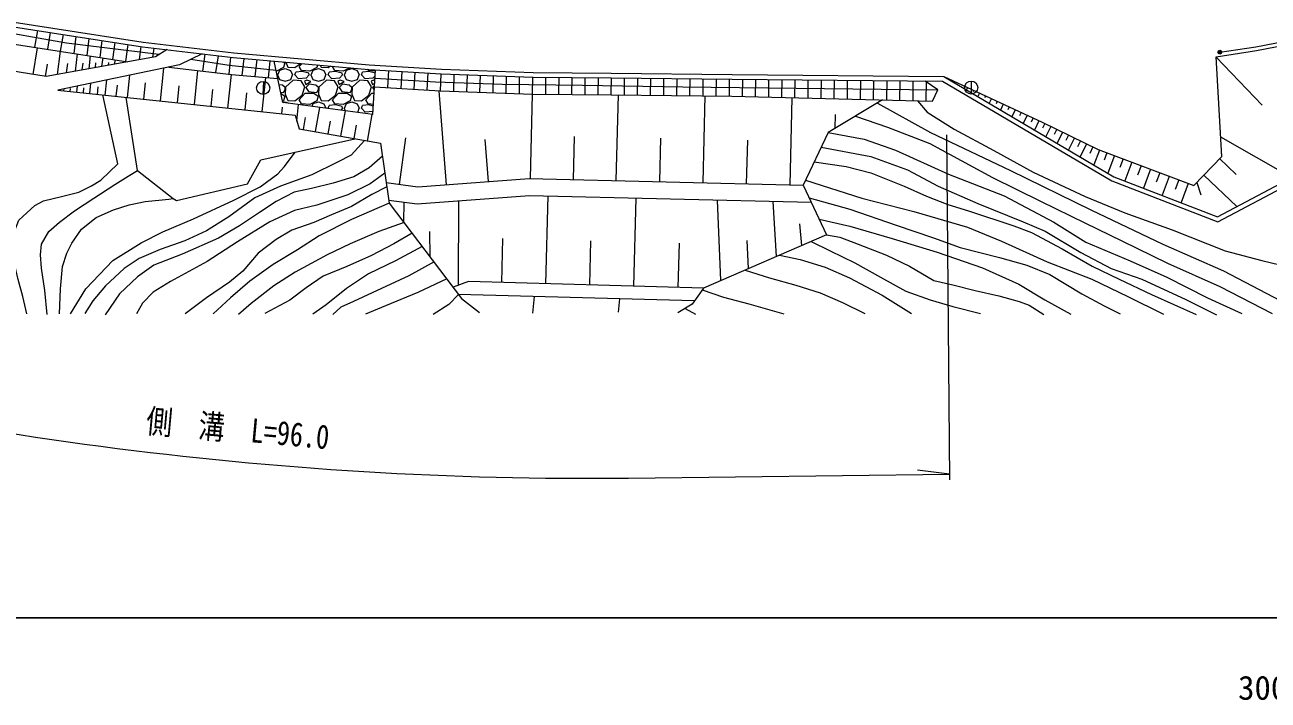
# Model space of a CAD drawing. Units: millimetres at full size, sheet at 1:1000; details may follow other scales. Extents: x 40000 to 680000, y 20000 to 380000.
# Drawn here: x 272257 to 367014, y 198715 to 250200 of the extents above; entities that cross this region are included whole.
import ezdxf
from ezdxf.enums import TextEntityAlignment as Align

# ---------------------------------------------------------------- set-up
doc = ezdxf.new("R2010")
doc.units = ezdxf.units.MM
doc.header["$LTSCALE"] = 1000
for name, color, linetype, lineweight in [('M-BGD', 7, 'Continuous', 13), ('M-STR-HTXT', 7, 'Continuous', 13), ('M-TTL-BAND', 7, 'Continuous', 25)]:
    doc.layers.add(name, color=color, linetype=linetype, lineweight=lineweight)
doc.styles.add('ＭＳ ゴシック', font='')
doc.styles.get('ＭＳ ゴシック').set_extended_font_data('MS Gothic')

msp = doc.modelspace()

# ---------------------------------------------------------------- hatches: boundary and pattern name
at = {"layer": 'M-BGD'}
msp.add_hatch(color=256, dxfattribs=at).paths.add_polyline_path([(363187, 248090, -1), (363481, 248147, -0.41421), (363363, 247971, -0.41421)])

# ---------------------------------------------------------------- linework, layer by layer
for p, q in [((273008, 248490), (273233, 249771)), ((273997, 248337), (274221, 249618)), ((274985, 248184), (275210, 249465)), ((276007, 248025), (276169, 249316)), ((272901, 246421), (273226, 248457)), ((276996, 247872), (277157, 249163)), ((277984, 247719), (278146, 249009)), ((278973, 247566), (279135, 248856)), ((279961, 247412), (280123, 248703)), ((280987, 247552), (281112, 248550)), ((282018, 247739), (282104, 248427)), ((274753, 246424), (274985, 248184)), ((276126, 246672), (276272, 247984)), ((277146, 246857), (277257, 247832)), ((278130, 247035), (278212, 247684)), ((278622, 247124), (278651, 247336)), ((279114, 247213), (279146, 247539)), ((285983, 247966), (285783, 246681)), ((286977, 247848), (286777, 246563)), ((287941, 247734), (287803, 246441)), ((288937, 247641), (288799, 246348)), ((289933, 247554), (289795, 246261)), ((290929, 247467), (290792, 246174)), ((291925, 244282), (291265, 247437)), ((291955, 247377), (292075, 247294)), ((292136, 247361), (292303, 246964)), ((363052, 247740), (366554, 244077)), ((273828, 246273), (273976, 247201)), ((275439, 246548), (275522, 247257)), ((276636, 246765), (276692, 247283)), ((277638, 246946), (277677, 247299)), ((282586, 244400), (282849, 246909)), ((285179, 244127), (285452, 246720)), ((287738, 243858), (288007, 246417)), ((291440, 246659), (291427, 246660)), ((291973, 246939), (291440, 246659)), ((291516, 246380), (291668, 246024)), ((291541, 246380), (291694, 246736)), ((291694, 246736), (292100, 246863)), ((292075, 247294), (291973, 246939)), ((292100, 246863), (292506, 246710)), ((292303, 246964), (292837, 246939)), ((292506, 246710), (292659, 246380)), ((292532, 246024), (292659, 246380)), ((292837, 246939), (293257, 247264)), ((292837, 246380), (292913, 246583)), ((293116, 246075), (292837, 246380)), ((293395, 246634), (292913, 246583)), ((293167, 247015), (293381, 247253)), ((293345, 246710), (293167, 247015)), ((293980, 246659), (293345, 246710)), ((293903, 246507), (293395, 246634)), ((293929, 246380), (293700, 246126)), ((293929, 246380), (293903, 246507)), ((294513, 246939), (293980, 246659)), ((294056, 246380), (294208, 246024)), ((294081, 246380), (294234, 246736)), ((294234, 246736), (294640, 246863)), ((294573, 247149), (294513, 246939)), ((294640, 246863), (295046, 246710)), ((294773, 247131), (294843, 246964)), ((294843, 246964), (295377, 246939)), ((295046, 246710), (295199, 246380)), ((295072, 246024), (295199, 246380)), ((295377, 246939), (295539, 247064)), ((295377, 246380), (295453, 246583)), ((295656, 246075), (295377, 246380)), ((295935, 246634), (295453, 246583)), ((295707, 247015), (295736, 247047)), ((295885, 246710), (295707, 247015)), ((296520, 246659), (295885, 246710)), ((296443, 246507), (295935, 246634)), ((296469, 246380), (296240, 246126)), ((296469, 246380), (296443, 246507)), ((297042, 246933), (296520, 246659)), ((296596, 246380), (296748, 246024)), ((296621, 246380), (296774, 246736)), ((296774, 246736), (297180, 246863)), ((297180, 246863), (297586, 246710)), ((297586, 246710), (297739, 246380)), ((297612, 246024), (297739, 246380)), ((297917, 246380), (297993, 246583)), ((298196, 246075), (297917, 246380)), ((298475, 246634), (297993, 246583)), ((298425, 246710), (298362, 246818)), ((298979, 246666), (298425, 246710)), ((298969, 246510), (298475, 246634)), ((298776, 243366), (298986, 246777)), ((299981, 246716), (299907, 245418)), ((300979, 246654), (300905, 245356)), ((301977, 246593), (301903, 245295)), ((302976, 246531), (302901, 245233)), ((303961, 246471), (303913, 245171)), ((304960, 246435), (304913, 245136)), ((305960, 246400), (305912, 245101)), ((276219, 245068), (276268, 245536)), ((277213, 244964), (277296, 245750)), ((277792, 244903), (277853, 245482)), ((278371, 244842), (278493, 246000)), ((279223, 244753), (279313, 245605)), ((280076, 244663), (280255, 246368)), ((281331, 244531), (281463, 245786)), ((283882, 244263), (284019, 245560)), ((290342, 243585), (290616, 246189)), ((290437, 245890), (290400, 244891)), ((291897, 245593), (291643, 245631)), ((291668, 246024), (292100, 245897)), ((292100, 245415), (291897, 245593)), ((292100, 245897), (292532, 246024)), ((292125, 245440), (292100, 244907)), ((292710, 245974), (292125, 245440)), ((293319, 245923), (292710, 245974)), ((293700, 246126), (293116, 246075)), ((293599, 245466), (293319, 245923)), ((293395, 244831), (293599, 245466)), ((293751, 245974), (293573, 245897)), ((293573, 245897), (293675, 245643)), ((293675, 245643), (294056, 245872)), ((293929, 245669), (293675, 245415)), ((294056, 245872), (293751, 245974)), ((294437, 245593), (293929, 245669)), ((294208, 246024), (294640, 245897)), ((294640, 245415), (294437, 245593)), ((294640, 245897), (295072, 246024)), ((294665, 245440), (294640, 244907)), ((295250, 245974), (294665, 245440)), ((295859, 245923), (295250, 245974)), ((296240, 246126), (295656, 246075)), ((296139, 245466), (295859, 245923)), ((295935, 244831), (296139, 245466)), ((296291, 245974), (296113, 245897)), ((296113, 245897), (296215, 245643)), ((296215, 245643), (296596, 245872)), ((296469, 245669), (296215, 245415)), ((296596, 245872), (296291, 245974)), ((296977, 245593), (296469, 245669)), ((296748, 246024), (297180, 245897)), ((297180, 245415), (296977, 245593)), ((297180, 245897), (297612, 246024)), ((297205, 245440), (297180, 244907)), ((297790, 245974), (297205, 245440)), ((298399, 245923), (297790, 245974)), ((298780, 246126), (298196, 246075)), ((298679, 245466), (298399, 245923)), ((298475, 244831), (298679, 245466)), ((298831, 245974), (298653, 245897)), ((298653, 245897), (298755, 245643)), ((298755, 245643), (298922, 245744)), ((298912, 245572), (298755, 245415)), ((298958, 246324), (298780, 246126)), ((298934, 245939), (298831, 245974)), ((306959, 246365), (306911, 245065)), ((307958, 246329), (307911, 245030)), ((308944, 246295), (308926, 244995)), ((309943, 246260), (309925, 244959)), ((310943, 246224), (310925, 244924)), ((311943, 246215), (311925, 244915)), ((312943, 246207), (312925, 244907)), ((313943, 246198), (313925, 244898)), ((314943, 246190), (314924, 244890)), ((315943, 246182), (315924, 244882)), ((316943, 246174), (316924, 244874)), ((317943, 246162), (317924, 244862)), ((318943, 246150), (318924, 244850)), ((319943, 246138), (319924, 244838)), ((320943, 246126), (320924, 244826)), ((321943, 246114), (321924, 244814)), ((322941, 246102), (322925, 244802)), ((323941, 246090), (323925, 244790)), ((324941, 246078), (324925, 244778)), ((325941, 246066), (325925, 244766)), ((326941, 246055), (326925, 244743)), ((327941, 246046), (327925, 244718)), ((328941, 246036), (328925, 244693)), ((329941, 246026), (329924, 244668)), ((330941, 246016), (330924, 244643)), ((331941, 246007), (331924, 244618)), ((332941, 245997), (332924, 244592)), ((333941, 245987), (333923, 244567)), ((334941, 245977), (334923, 244542)), ((335940, 245968), (335923, 244517)), ((336940, 245958), (336923, 244492)), ((337940, 245948), (337922, 244467)), ((338940, 245938), (338922, 244442)), ((339940, 245929), (339922, 244417)), ((340940, 245919), (340922, 244391)), ((344385, 245915), (344385, 244915)), ((275224, 245173), (275240, 245321)), ((275721, 245121), (275746, 245354)), ((276716, 245016), (276757, 245409)), ((279330, 239617), (278195, 244861)), ((280841, 239106), (279969, 244674)), ((286458, 243993), (286593, 245272)), ((289040, 243721), (289177, 245024)), ((291762, 245059), (291973, 245034)), ((291784, 244956), (292075, 244754)), ((291973, 245034), (292100, 245262)), ((292075, 244754), (291973, 244399)), ((292100, 245262), (292100, 245415)), ((292100, 244907), (292303, 244424)), ((292837, 244399), (293395, 244831)), ((293167, 244475), (293624, 244983)), ((293345, 244170), (293167, 244475)), ((293624, 244983), (294284, 244983)), ((293675, 245415), (293878, 245110)), ((293878, 245110), (294513, 245034)), ((294284, 244983), (294615, 244754)), ((294513, 245034), (294640, 245262)), ((294615, 244754), (294513, 244399)), ((294640, 245262), (294640, 245415)), ((294640, 244907), (294843, 244424)), ((295377, 244399), (295935, 244831)), ((295707, 244475), (296164, 244983)), ((295885, 244170), (295707, 244475)), ((296164, 244983), (296824, 244983)), ((296215, 245415), (296418, 245110)), ((296418, 245110), (297053, 245034)), ((296824, 244983), (297155, 244754)), ((297053, 245034), (297180, 245262)), ((297155, 244754), (297053, 244399)), ((297180, 245262), (297180, 245415)), ((297180, 244907), (297383, 244424)), ((297917, 244399), (298475, 244831)), ((298247, 244475), (298704, 244983)), ((298425, 244170), (298247, 244475)), ((298704, 244983), (298875, 244983)), ((298755, 245415), (298890, 245213)), ((304385, 238016), (303841, 245175)), ((310799, 238492), (310956, 244923)), ((317333, 238333), (317492, 244867)), ((323948, 238172), (324109, 244787)), ((330584, 238011), (330746, 244647)), ((344105, 245415), (344022, 245237)), ((344559, 245205), (344517, 245116)), ((345012, 244995), (344888, 244727)), ((345466, 244785), (345404, 244651)), ((345920, 244575), (345755, 244218)), ((291832, 243428), (291883, 243913)), ((291973, 244399), (291908, 244365)), ((298776, 243366), (291925, 244282)), ((291956, 244277), (292100, 244323)), ((292100, 244323), (292367, 244222)), ((292303, 244424), (292837, 244399)), ((292991, 242870), (293106, 244124)), ((293980, 244119), (293345, 244170)), ((293395, 244094), (293358, 244090)), ((293472, 244075), (293395, 244094)), ((294513, 244399), (293980, 244119)), ((294143, 243985), (294234, 244196)), ((294234, 244196), (294640, 244323)), ((294414, 242058), (294746, 243905)), ((294640, 244323), (295046, 244170)), ((294843, 244424), (295377, 244399)), ((295046, 244170), (295197, 243844)), ((295377, 243840), (295453, 244043)), ((295397, 243818), (295377, 243840)), ((295935, 244094), (295453, 244043)), ((296520, 244119), (295885, 244170)), ((296443, 243967), (295935, 244094)), ((296469, 243840), (296336, 243692)), ((296348, 241710), (296696, 243644)), ((296469, 243840), (296443, 243967)), ((297053, 244399), (296520, 244119)), ((296596, 243840), (296679, 243646)), ((296621, 243840), (296774, 244196)), ((296774, 244196), (297180, 244323)), ((297180, 244323), (297586, 244170)), ((297383, 244424), (297917, 244399)), ((297586, 244170), (297739, 243840)), ((297624, 243520), (297739, 243840)), ((297917, 243840), (297993, 244043)), ((298196, 243535), (297917, 243840)), ((298475, 244094), (297993, 244043)), ((298780, 243586), (298196, 243535)), ((298823, 244138), (298425, 244170)), ((298815, 244009), (298475, 244094)), ((298790, 243597), (298780, 243586)), ((346374, 244365), (346291, 244186)), ((346827, 244155), (346621, 243708)), ((347281, 243944), (347178, 243721)), ((347735, 243734), (347487, 243199)), ((293490, 242224), (293656, 243147)), ((295381, 241884), (295555, 242851)), ((298374, 241345), (298739, 243371)), ((298779, 243411), (298698, 243376)), ((334009, 242308), (334034, 243359)), ((348188, 243524), (348064, 243257)), ((348642, 243314), (348353, 242689)), ((349096, 243104), (348951, 242792)), ((349550, 242894), (349219, 242180)), ((350001, 242679), (349828, 242326)), ((297361, 241527), (297543, 242540)), ((314066, 238413), (314145, 241680)), ((350450, 242460), (350069, 241680)), ((350899, 242240), (350709, 241850)), ((351349, 242020), (350934, 241171)), ((351798, 241801), (351590, 241376)), ((363396, 241670), (368821, 238566)), ((300814, 238041), (301300, 241598)), ((307592, 238260), (307348, 241467)), ((320640, 238253), (320721, 241560)), ((327266, 238092), (327347, 241410)), ((352247, 241581), (351798, 240663)), ((352706, 241357), (352482, 240898)), ((353166, 241132), (352682, 240143)), ((353660, 240891), (353419, 240396)), ((354159, 240659), (353732, 239525)), ((354726, 240445), (354512, 239878)), ((355293, 240231), (354791, 238902)), ((355957, 239981), (355706, 239316)), ((363316, 240003), (364572, 238804)), ((356622, 239730), (356085, 238306)), ((357333, 239461), (357065, 238749)), ((358045, 239193), (357504, 237757)), ((358763, 238922), (358492, 238204)), ((359481, 238651), (358935, 237203)), ((360205, 238378), (359932, 237654)), ((360929, 238105), (360378, 236644)), ((361579, 238182), (361875, 237235)), ((362118, 238747), (364630, 236350)), ((311951, 230466), (312138, 237160)), ((318668, 230279), (318856, 236996)), ((301138, 235153), (301157, 236682)), ((305305, 230356), (305330, 236784)), ((325300, 230706), (325055, 236845)), ((329541, 232539), (329291, 236742)), ((331466, 233370), (331333, 235041)), ((303148, 232507), (303125, 234448)), ((308604, 230560), (308698, 233907)), ((315310, 230373), (315404, 233731)), ((322043, 230184), (322138, 233559)), ((327421, 231622), (327306, 233772)), ((323279, 229149), (305317, 229651)), ((310967, 228207), (311099, 229490)), ((317574, 229309), (317478, 228293)), ((322572, 228581), (323374, 228134))]:
    msp.add_line(p, q, dxfattribs=at)
for points in [[(192600, 273329), (229255, 260585), (232685, 258656), (239002, 255911), (244529, 254153), (245985, 255855), (258429, 252788), (271051, 250109), (281234, 248531), (288143, 247710), (298468, 246809), (303983, 246469), (310999, 246222), (316944, 246174), (326153, 246063), (342193, 245907), (355113, 238307), (363177, 235186), (374720, 241288), (379619, 242622), (394168, 241486)], [(363050, 247772), (366123, 248234), (370610, 249099), (377262, 250410), (381426, 251376), (383866, 252040), (389620, 253834), (394431, 255521), (398215, 256812), (400832, 257992), (409617, 262108), (415449, 265233)], [(363334, 248118), (366072, 248529), (370553, 249394), (377199, 250703), (381353, 251667), (383782, 252328), (389526, 254119), (394333, 255805), (398105, 257091), (400707, 258265), (409482, 262376), (414459, 265043)], [(245860, 256246), (258507, 253130), (271115, 250454), (281281, 248877), (288179, 248058), (298494, 247158), (304000, 246819), (311007, 246572), (316948, 246524), (326157, 246413), (342290, 246256)], [(282468, 247930), (275429, 248812), (269080, 249926), (265609, 250642), (260255, 251864), (246766, 254993)], [(247547, 254131), (258139, 251521), (270817, 248830), (280098, 247391)], [(283090, 248310), (282214, 247774), (273878, 246266), (260400, 248413), (258690, 249753), (251325, 252061), (249537, 253030), (247547, 254131)], [(285768, 247992), (284053, 247161), (274761, 245222), (292851, 243321), (293174, 242281), (299358, 241168), (300034, 236605), (305548, 229348), (306911, 228264)], [(284911, 247576), (287831, 247122), (291411, 246741)], [(342290, 246256), (349783, 242786), (354052, 240699), (361353, 237945), (363481, 240175), (363050, 247772)], [(283217, 246986), (288010, 246416), (291543, 246108)], [(298906, 245479), (303920, 245171), (310971, 244923), (316931, 244874), (326139, 244763), (341432, 244379)], [(298946, 246128), (303564, 245864), (308623, 245679), (314757, 245595), (322405, 245485), (341847, 245250)], [(341432, 244379), (341847, 245250), (340868, 245920)], [(342290, 246256), (355266, 238623), (363155, 235570), (374590, 241616), (379586, 242976), (394270, 241830)], [(337630, 244474), (333481, 241992), (331584, 237987), (333362, 234190), (323968, 230130), (323114, 228915), (322029, 228247)], [(337240, 244241), (341284, 242002), (347374, 239108), (353489, 236105), (358983, 233488), (363609, 231436), (369571, 228329)], [(340299, 244407), (341039, 243552), (343087, 242245), (346113, 240621), (349115, 238980), (353066, 237105), (356095, 235861), (359689, 234580), (363749, 232978), (366523, 232239), (369802, 231459), (372894, 230614)], [(335555, 243233), (338003, 242405), (341218, 241149), (346009, 238575), (349654, 236759), (353103, 235078), (355871, 233737), (359345, 232032), (363327, 230245), (367331, 228202)], [(333481, 241992), (336234, 241487), (338619, 240635), (342644, 238827), (346884, 237164), (350674, 235164), (353123, 233632), (356509, 232206), (359303, 230969), (362391, 229394), (365010, 228181)], [(298146, 241386), (297120, 240268), (296089, 239720), (294138, 238778), (291748, 237901), (289775, 237025), (287800, 235552), (286112, 234500), (284445, 233733), (282560, 233076), (280980, 232394), (279818, 231627), (278392, 230310), (277449, 229170), (276835, 228185)], [(280841, 239106), (283548, 236962), (283802, 236801), (289214, 238080), (290229, 239897), (297415, 241518)], [(332953, 240877), (336723, 240166), (339534, 239145), (341855, 237911), (344878, 236591), (348349, 235187), (350010, 234464), (352736, 232846), (355057, 231633), (357385, 230800), (360750, 229267), (363071, 228097)], [(275723, 228175), (276892, 230075), (278953, 232226), (281129, 233577), (282781, 234428), (285117, 235412), (288187, 236831), (290203, 237839), (291534, 238850), (292038, 239399), (292849, 240488)], [(299502, 240196), (298505, 239302), (297321, 238601), (295742, 238141), (294098, 237725), (292782, 237440), (291401, 236739), (290151, 235885), (288616, 234877), (287016, 233935), (284253, 232708), (282083, 231875), (280833, 230999), (279470, 229701), (278374, 228101)], [(332425, 239763), (334854, 239393), (336735, 238924), (339278, 237898), (340988, 237130), (342612, 236510), (344172, 236019), (347637, 234884), (348985, 234371), (351315, 233132), (353603, 231804), (355655, 230800), (358113, 229647), (361532, 228109)], [(272402, 228171), (272093, 229497), (271739, 230779), (271400, 232311), (271267, 233401), (271327, 234067), (271799, 235305), (273008, 236425), (273686, 236778), (275057, 237102), (276369, 237441), (277342, 237927), (278035, 238369), (279330, 239617)], [(273947, 228124), (273770, 229944), (273521, 231647), (273447, 232660), (273535, 233482), (274079, 234436), (274903, 235160), (276049, 236012), (277518, 236995), (279119, 238037), (280132, 238668), (280841, 239106)], [(299696, 238886), (298570, 238077), (296860, 237244), (294514, 236455), (292804, 236039), (290918, 235185), (288463, 233651), (286139, 232161), (283353, 230644), (282037, 229811), (281226, 228979), (280766, 228168)], [(299849, 237857), (298705, 237265), (297148, 236345), (295636, 235709), (294276, 235139), (292610, 234548), (291404, 233825), (290045, 232795), (288861, 231415), (287852, 230582), (286098, 229399), (284476, 228172)], [(299801, 238179), (302205, 237851), (310691, 238495), (331584, 237987)], [(331765, 238369), (336054, 236997), (340022, 235966), (344089, 234768), (346704, 233710), (350163, 232143), (353585, 230800), (356320, 229501), (359028, 228148)], [(274892, 228157), (274984, 230064), (275121, 231782), (275453, 232805), (275828, 233554), (276563, 234635), (277688, 235514), (279017, 236109), (280199, 236484), (281425, 236729), (283228, 236917), (283548, 236962)], [(300000, 236840), (302166, 236544), (310724, 237194), (332200, 236671)], [(332038, 237017), (335128, 236160), (338667, 234923), (341506, 233955), (343538, 233215), (346543, 232460), (348629, 231882), (350378, 231169), (352813, 229703), (354509, 228776), (355747, 228157)], [(300034, 236605), (297150, 235358), (294694, 234109), (293028, 233058), (291186, 231940), (289410, 230669), (287919, 229377), (286604, 228172)], [(301161, 235122), (299233, 234439), (297062, 233496), (295286, 232664), (292853, 231349), (291230, 230298), (289497, 228957), (288532, 228124)], [(332804, 235380), (335130, 234848), (338371, 233917), (341788, 232864), (345235, 231688), (348004, 230419), (350002, 229232), (351988, 228152)], [(301764, 234329), (300375, 233496), (298687, 232619), (296801, 231765), (294982, 231042), (293688, 230144), (292460, 229201), (290553, 228194)], [(333362, 234190), (334375, 234023), (335766, 233484), (337927, 232647), (339682, 231797), (341546, 230703), (342991, 230379), (344693, 229948), (346492, 229528), (348046, 229096), (348802, 228839), (349923, 228124)], [(302543, 233303), (300509, 232203), (298448, 231217), (296781, 230099), (295225, 228851), (294216, 228150)], [(332188, 233683), (333645, 232983), (335523, 232052), (337481, 230959), (339412, 229892), (341249, 229245), (342991, 228718), (345085, 228192)], [(329770, 232638), (331359, 232308), (333263, 231714), (335100, 230904), (337585, 229595), (339840, 228191)], [(303441, 232121), (301518, 231063), (299435, 230099), (297309, 229113), (296344, 228675), (295730, 228127)], [(327153, 231507), (329009, 230904), (331008, 230351), (332871, 229757), (334573, 229028), (336275, 228191)], [(304418, 230834), (302197, 229788), (299742, 228780), (298207, 228145)], [(323968, 230130), (306072, 230631), (304894, 230208)], [(305317, 229651), (304565, 228868), (303381, 228123)], [(323869, 229990), (325509, 229431), (327427, 228918), (330114, 228163)]]:
    msp.add_lwpolyline(points, dxfattribs=at)
for centre, radius in [((363334, 248118), 150), ((290419, 245391), 500), ((344385, 245415), 500)]:
    msp.add_circle(centre, radius, dxfattribs=at)
at = {"layer": 'M-STR-HTXT'}
for p, q in [((342501, 241807), (342732, 215505)), ((342729, 215938), (340294, 216250)), ((318253, 215645), (342729, 215938))]:
    msp.add_line(p, q, dxfattribs=at)
msp.add_arc((315273, 500620), 284990, 254.39344, 270.59903, dxfattribs=at)
at = {"layer": 'M-TTL-BAND'}
msp.add_line((40000, 205000), (579000, 205000), dxfattribs=at)

# ---------------------------------------------------------------- texts
at = {"layer": 'M-STR-HTXT', "style": 'ＭＳ ゴシック', "width": 0.8}
msp.add_text('側\u3000溝\u3000L=96.0', height=1833, rotation=354.797, dxfattribs=at).set_placement((288354, 217932), align=Align.BOTTOM_CENTER)
at = {"layer": 'M-TTL-BAND', "style": 'ＭＳ ゴシック'}
msp.add_text('300.0', height=1833, dxfattribs=at).set_placement((367844, 198195), align=Align.BOTTOM_CENTER)

doc.saveas('drawing.dxf')
